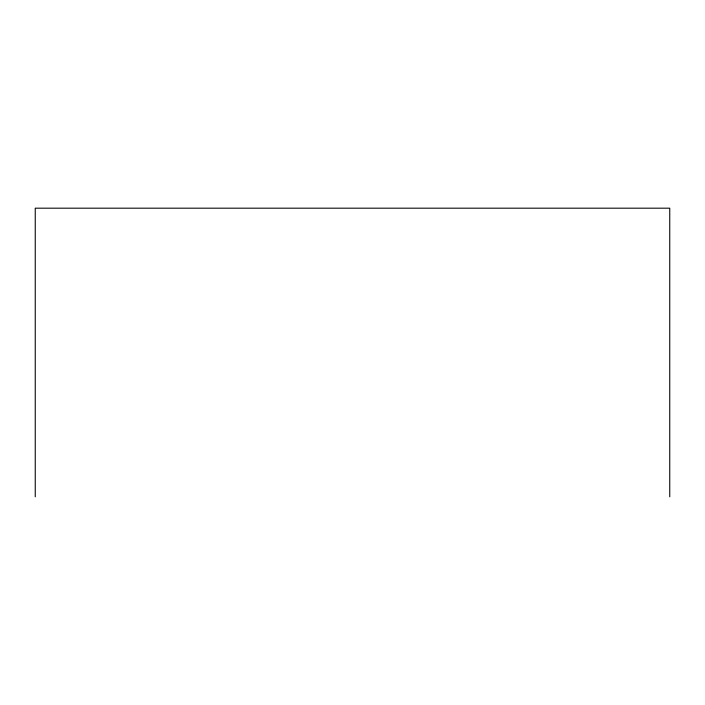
<?xml version="1.0" encoding="UTF-8"?>
<svg xmlns="http://www.w3.org/2000/svg" width="705" height="705" viewBox="0 0 705 705"><rect width="100%" height="100%" fill="white"/><g stroke="black" fill="none" stroke-linecap="round" stroke-linejoin="round"><path stroke-width="1.06" d="M669.75 496.813L669.75 208.186L35.25 208.186L35.25 496.813"/></g></svg>
